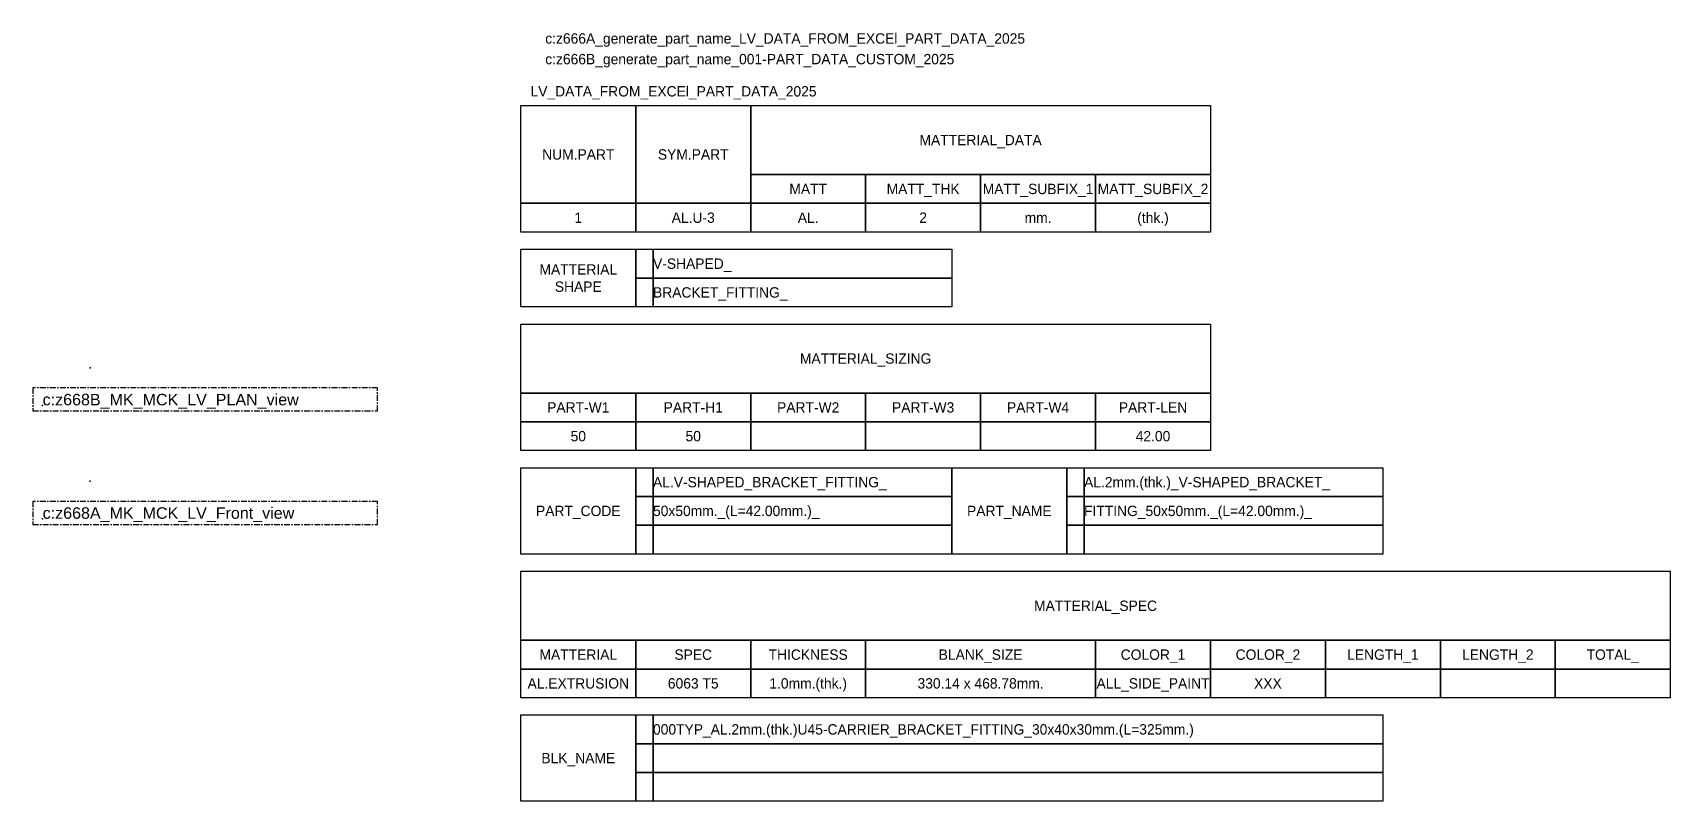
# Model space of a CAD drawing. Header units: millimetres. Extents: x -244126 to 368105, y -173968 to 259060.
# Drawn here: x 272398 to 279521, y 141658 to 145000 of the extents above; entities that cross this region are included whole.
import ezdxf
from ezdxf.enums import TextEntityAlignment as Align
from ezdxf.lldxf.tags import DXFTag

# ---------------------------------------------------------------- set-up
doc = ezdxf.new("R2010")
doc.units = ezdxf.units.MM
doc.header["$MEASUREMENT"] = 0
doc.linetypes.add('005_GG_TA_LINE', pattern=[13.75, 5, -1.25, 1.25, -1.25, 5])
doc.linetypes.add('TA_GL_000.00010', pattern=[0.000275, 0.0001, -2.5e-05, 2.5e-05, -2.5e-05, 0.0001])
doc.layers.add('001 - ASCESSORIES', color=1, linetype='Continuous')
doc.layers.add('002 - STRUCTURAL STEEL', color=4, linetype='Continuous')
doc.styles.get("Standard").update_dxf_attribs({"font": 'arial.ttf'})
doc.styles.add('TA', font='Cordia New.ttf', dxfattribs={"height": 4.5})
tags = doc.linetypes.add('000-ADD-ATT', pattern='A,0.5,-0.3,["ADD-ATT",Standard,S=0.1,R=0,X=-0.2,Y=-0.05],-0.5', length=1.3).pattern_tags.tags
tags[6] = DXFTag(74, 10)

# ---------------------------------------------------------------- blocks, each defined once
blk = doc.blocks.new('*U3044')
at = {"layer": '002 - STRUCTURAL STEEL', "color": 0, "linetype": 'ByBlock'}
blk.add_lwpolyline([(0, 17), (20, 17), (20, 0), (0, 0)], close=True, dxfattribs=at)
blk = doc.blocks.new('*U4914')
at = {"layer": '002 - STRUCTURAL STEEL', "color": 0, "linetype": 'ByBlock'}
blk.add_lwpolyline([(0, 5), (20, 5), (20, 0), (0, 0)], close=True, dxfattribs=at)
blk = doc.blocks.new('*U72')
at = {"layer": '002 - STRUCTURAL STEEL', "color": 0, "linetype": 'ByBlock'}
blk.add_lwpolyline([(0, 12), (80, 12), (80, 0), (0, 0)], close=True, dxfattribs=at)
blk = doc.blocks.new('*U70')
at = {"layer": '002 - STRUCTURAL STEEL', "color": 0, "linetype": 'ByBlock'}
blk.add_lwpolyline([(0, 10), (20, 10), (20, 0), (0, 0)], close=True, dxfattribs=at)
blk = doc.blocks.new('*U71')
at = {"layer": '002 - STRUCTURAL STEEL', "color": 0, "linetype": 'ByBlock'}
blk.add_lwpolyline([(0, 12), (120, 12), (120, 0), (0, 0)], close=True, dxfattribs=at)
blk = doc.blocks.new('*U73')
at = {"layer": '002 - STRUCTURAL STEEL', "color": 0, "linetype": 'ByBlock'}
blk.add_lwpolyline([(0, 15), (20, 15), (20, 0), (0, 0)], close=True, dxfattribs=at)
blk = doc.blocks.new('*U68')
at = {"layer": '002 - STRUCTURAL STEEL', "color": 0, "linetype": 'ByBlock'}
blk.add_lwpolyline([(0, 5), (52, 5), (52, 0), (0, 0)], close=True, dxfattribs=at)
blk = doc.blocks.new('*U69')
at = {"layer": '002 - STRUCTURAL STEEL', "color": 0, "linetype": 'ByBlock'}
blk.add_lwpolyline([(0, 5), (3, 5), (3, 0), (0, 0)], close=True, dxfattribs=at)
blk = doc.blocks.new('*U74')
at = {"layer": '002 - STRUCTURAL STEEL', "color": 0, "linetype": 'ByBlock'}
blk.add_lwpolyline([(0, 5), (127, 5), (127, 0), (0, 0)], close=True, dxfattribs=at)
blk = doc.blocks.new('*U175')
at = {"layer": '002 - STRUCTURAL STEEL', "color": 0, "linetype": 'ByBlock'}
blk.add_lwpolyline([(0, 12), (200, 12), (200, 0), (0, 0)], close=True, dxfattribs=at)
blk = doc.blocks.new('*U4913')
at = {"layer": '002 - STRUCTURAL STEEL', "color": 0, "linetype": 'ByBlock'}
blk.add_lwpolyline([(0, 5), (40, 5), (40, 0), (0, 0)], close=True, dxfattribs=at)
blk = doc.blocks.new('LV_DATA_FROM_EXCEl_PART_DATA_2025')
at = {"color": 0}
for name, p in [('*U3044', (0, -17)), ('*U3044', (20, -17)), ('*U72', (40, -12)), ('*U4914', (40, -17)), ('*U4914', (60, -17)), ('*U4914', (80, -17)), ('*U4914', (100, -17)), ('*U4914', (0, -22)), ('*U4914', (20, -22)), ('*U4914', (40, -22)), ('*U4914', (60, -22)), ('*U4914', (80, -22)), ('*U4914', (100, -22)), ('*U70', (0, -35)), ('*U69', (20, -30)), ('*U68', (23, -30)), ('*U69', (20, -35)), ('*U68', (23, -35)), ('*U71', (0, -50)), ('*U4914', (0, -55)), ('*U4914', (20, -55)), ('*U4914', (40, -55)), ('*U4914', (60, -55)), ('*U4914', (80, -55)), ('*U4914', (100, -55)), ('*U4914', (0, -60)), ('*U4914', (20, -60)), ('*U4914', (40, -60)), ('*U4914', (60, -60)), ('*U4914', (80, -60)), ('*U4914', (100, -60)), ('*U73', (0, -78)), ('*U69', (20, -68)), ('*U68', (23, -68)), ('*U73', (75, -78)), ('*U69', (95, -68)), ('*U68', (98, -68)), ('*U69', (20, -73)), ('*U68', (23, -73)), ('*U69', (95, -73)), ('*U68', (98, -73)), ('*U69', (20, -78)), ('*U68', (23, -78)), ('*U69', (95, -78)), ('*U68', (98, -78)), ('*U175', (0, -93)), ('*U4914', (0, -98)), ('*U4914', (20, -98)), ('*U4914', (40, -98)), ('*U4913', (60, -98)), ('*U4914', (100, -98)), ('*U4914', (120, -98)), ('*U4914', (140, -98)), ('*U4914', (160, -98)), ('*U4914', (180, -98)), ('*U4914', (0, -103)), ('*U4914', (20, -103)), ('*U4914', (40, -103)), ('*U4913', (60, -103)), ('*U4914', (100, -103)), ('*U4914', (120, -103)), ('*U4914', (140, -103)), ('*U4914', (160, -103)), ('*U4914', (180, -103)), ('*U73', (0, -121)), ('*U69', (20, -111)), ('*U74', (23, -111)), ('*U69', (20, -116)), ('*U74', (23, -116)), ('*U69', (20, -121)), ('*U74', (23, -121))]:
    blk.add_blockref(name, p, dxfattribs=at)
at = {"color": 0, "style": 'TA'}
for s, p in [('MATTERIAL_DATA', (80, -6)), ('NUM.PART', (10, -8.5)), ('SYM.PART', (30, -8.5)), ('MATT', (50, -14.5)), ('MATT_THK', (70, -14.5)), ('MATT_SUBFIX_1', (90, -14.5)), ('MATT_SUBFIX_2', (110, -14.5)), ('MATTERIAL', (10, -28.5)), ('SHAPE', (10, -31.5)), ('MATTERIAL_SIZING', (60, -44)), ('PART-W1', (10, -52.5)), ('PART-H1', (30, -52.5)), ('PART-W2', (50, -52.5)), ('PART-W3', (70, -52.5)), ('PART-W4', (90, -52.5)), ('PART-LEN', (110, -52.5)), ('PART_CODE', (10, -70.5)), ('PART_NAME', (85, -70.5)), ('MATTERIAL_SPEC', (100, -87)), ('MATTERIAL', (10, -95.5)), ('SPEC', (30, -95.5)), ('THICKNESS', (50, -95.5)), ('BLANK_SIZE', (80, -95.5)), ('COLOR_1', (110, -95.5)), ('COLOR_2', (130, -95.5)), ('LENGTH_1', (150, -95.5)), ('LENGTH_2', (170, -95.5)), ('TOTAL_', (190, -95.5)), ('BLK_NAME', (10, -113.5))]:
    blk.add_text(s, height=1.8, dxfattribs=at).set_placement(p, align=Align.MIDDLE_CENTER)
at = {"color": 3, "char_height": 1.8, "attachment_point": 1, "style": 'TA'}
for s, insert, width in [('c:z666A_generate_part_name_LV_DATA_FROM_EXCEl_PART_DATA_2025', (4.25, 12.57), 88.6913), ('c:z666B_generate_part_name_001-PART_DATA_CUSTOM_2025', (4.25, 8.98), 76.3713), ('LV_DATA_FROM_EXCEl_PART_DATA_2025', (1.69, 3.38), 51.7354)]:
    blk.add_mtext(s, dxfattribs=dict(at, insert=insert, width=width))
at = {"color": 0, "style": 'TA'}
for tag, p in [('NUM.PART_VALUE', (10, -19.5)), ('NO.CODE', (30, -19.5)), ('MATT_VALUE', (50, -19.5)), ('MATT_THK_VALUE', (70, -19.5)), ('MATT_SUBFIX_1_VALUE', (90, -19.5)), ('MATT_SUBFIX_2_VALUE', (110, -19.5)), ('PART-W1_VALUE', (10, -57.5)), ('PART-H1_VALUE', (30, -57.5)), ('PART-W2_VALUE', (50, -57.5)), ('PART-W3_VALUE', (70, -57.5)), ('PART-W4_VALUE', (90, -57.5)), ('PART-LEN_VALUE', (110, -57.5))]:
    blk.add_attdef(tag, text='', height=1.8, dxfattribs=at).set_placement(p, align=Align.MIDDLE_CENTER)
for tag, p in [('MATTERIAL_SHPAE_VALUE_1', (23, -27.5)), ('MATTERIAL_SHPAE_VALUE_2', (23, -32.5)), ('CODE_VALUE_1', (23, -65.5)), ('PART_NAME_VALUE_1', (98, -65.5)), ('CODE_VALUE_2', (23, -70.5)), ('PART_NAME_VALUE_2', (98, -70.5)), ('PART_NAME_VALUE_3', (98, -75.5)), ('BLK_NAME_VAL_VALUE', (23, -108.5))]:
    blk.add_attdef(tag, text='', height=1.8, dxfattribs=at).set_placement(p, align=Align.MIDDLE_LEFT)
at = {"style": 'TA'}
for tag, p in [('MATTERIAL_VALUE_1', (10, -100.5)), ('SPEC_VALUE', (30, -100.5)), ('THICKNESS_VALUE', (50, -100.5)), ('BLANK_SIZE_VALUE', (80, -100.5)), ('COATING_VALUE_1', (110, -100.5)), ('COATING_VALUE_2', (130, -100.5)), ('LENGTH_VALUE', (150, -100.5)), ('LENGTH_VALUE_2', (170, -100.5)), ('TOTAL__VALUE', (190, -100.5))]:
    blk.add_attdef(tag, text='', height=1.8, dxfattribs=at).set_placement(p, align=Align.MIDDLE_CENTER)
blk = doc.blocks.new('*U4741')
at = {"color": 0, "linetype": '005_GG_TA_LINE'}
blk.add_lwpolyline([(0, 0), (300, 0), (300, 20), (0, 20)], close=True, dxfattribs=at)
for p in [(50, 37.5), (8.6, 4.9)]:
    blk.add_point(p, dxfattribs=at)
blk.add_attdef('NAMEBLK', (8.6, 4.9), '', height=10, dxfattribs=at)
blk = doc.blocks.new('*U4740')
at = {"color": 0, "linetype": '005_GG_TA_LINE'}
blk.add_lwpolyline([(0, 0), (300, 0), (300, 20), (0, 20)], close=True, dxfattribs=at)
for p in [(50, 37.5), (8.6, 4.9)]:
    blk.add_point(p, dxfattribs=at)
blk.add_attdef('NAMEBLK', (8.6, 4.9), '', height=10, dxfattribs=at)
blk = doc.blocks.new('000 - MOCKUP_HELP')
at = {"color": 8, "linetype": 'TA_GL_000.00010'}
ref = blk.add_blockref('LV_DATA_FROM_EXCEl_PART_DATA_2025', (-9160.311, 15611.742), dxfattribs=dict(at, xscale=25, yscale=25, zscale=25))
ref.add_attrib('NUM.PART_VALUE', '1', dxfattribs={"color": 0, "height": 45, "style": 'TA'}).set_placement((-8910.311, 15124.242), align=Align.MIDDLE_CENTER)
ref.add_attrib('NO.CODE', 'AL.U-3', dxfattribs={"color": 0, "height": 45, "style": 'TA'}).set_placement((-8410.311, 15124.242), align=Align.MIDDLE_CENTER)
ref.add_attrib('MATT_VALUE', 'AL.', dxfattribs={"color": 0, "height": 45, "style": 'TA'}).set_placement((-7910.311, 15124.242), align=Align.MIDDLE_CENTER)
ref.add_attrib('MATT_THK_VALUE', '2', dxfattribs={"color": 0, "height": 45, "style": 'TA'}).set_placement((-7410.311, 15124.242), align=Align.MIDDLE_CENTER)
ref.add_attrib('MATT_SUBFIX_1_VALUE', 'mm.', dxfattribs={"color": 0, "height": 45, "style": 'TA'}).set_placement((-6910.311, 15124.242), align=Align.MIDDLE_CENTER)
ref.add_attrib('MATT_SUBFIX_2_VALUE', '(thk.)', dxfattribs={"color": 0, "height": 45, "style": 'TA'}).set_placement((-6410.311, 15124.242), align=Align.MIDDLE_CENTER)
ref.add_attrib('MATTERIAL_SHPAE_VALUE_1', 'V-SHAPED_', dxfattribs={"color": 0, "height": 45, "style": 'TA'}).set_placement((-8585.311, 14924.242), align=Align.MIDDLE_LEFT)
ref.add_attrib('MATTERIAL_SHPAE_VALUE_2', 'BRACKET_FITTING_', dxfattribs={"color": 0, "height": 45, "style": 'TA'}).set_placement((-8585.311, 14799.242), align=Align.MIDDLE_LEFT)
ref.add_attrib('PART-W1_VALUE', '50', dxfattribs={"color": 0, "height": 45, "style": 'TA'}).set_placement((-8910.311, 14174.242), align=Align.MIDDLE_CENTER)
ref.add_attrib('PART-H1_VALUE', '50', dxfattribs={"color": 0, "height": 45, "style": 'TA'}).set_placement((-8410.311, 14174.242), align=Align.MIDDLE_CENTER)
ref.add_attrib('PART-LEN_VALUE', '42.00', dxfattribs={"color": 0, "height": 45, "style": 'TA'}).set_placement((-6410.311, 14174.242), align=Align.MIDDLE_CENTER)
ref.add_attrib('CODE_VALUE_1', 'AL.V-SHAPED_BRACKET_FITTING_', dxfattribs={"color": 0, "height": 45, "style": 'TA'}).set_placement((-8585.311, 13974.242), align=Align.MIDDLE_LEFT)
ref.add_attrib('CODE_VALUE_2', '50x50mm._(L=42.00mm.)_', dxfattribs={"color": 0, "height": 45, "style": 'TA'}).set_placement((-8585.311, 13849.242), align=Align.MIDDLE_LEFT)
ref.add_attrib('PART_NAME_VALUE_1', 'AL.2mm.(thk.)_V-SHAPED_BRACKET_', dxfattribs={"color": 0, "height": 45, "style": 'TA'}).set_placement((-6710.311, 13974.242), align=Align.MIDDLE_LEFT)
ref.add_attrib('PART_NAME_VALUE_2', 'FITTING_50x50mm._(L=42.00mm.)_', dxfattribs={"color": 0, "height": 45, "style": 'TA'}).set_placement((-6710.311, 13849.242), align=Align.MIDDLE_LEFT)
ref.add_attrib('MATTERIAL_VALUE_1', 'AL.EXTRUSION', dxfattribs={"height": 45, "style": 'TA'}).set_placement((-8910.311, 13099.242), align=Align.MIDDLE_CENTER)
ref.add_attrib('SPEC_VALUE', '6063 T5', dxfattribs={"height": 45, "style": 'TA'}).set_placement((-8410.311, 13099.242), align=Align.MIDDLE_CENTER)
ref.add_attrib('THICKNESS_VALUE', '1.0mm.(thk.)', dxfattribs={"height": 45, "style": 'TA'}).set_placement((-7910.311, 13099.242), align=Align.MIDDLE_CENTER)
ref.add_attrib('BLANK_SIZE_VALUE', '330.14 x 468.78mm.', dxfattribs={"height": 45, "style": 'TA'}).set_placement((-7160.311, 13099.242), align=Align.MIDDLE_CENTER)
ref.add_attrib('COATING_VALUE_1', 'ALL_SIDE_PAINT', dxfattribs={"height": 45, "style": 'TA'}).set_placement((-6410.311, 13099.242), align=Align.MIDDLE_CENTER)
ref.add_attrib('COATING_VALUE_2', 'XXX', dxfattribs={"height": 45, "style": 'TA'}).set_placement((-5910.311, 13099.242), align=Align.MIDDLE_CENTER)
ref.add_attrib('BLK_NAME_VAL_VALUE', '000TYP_AL.2mm.(thk.)U45-CARRIER_BRACKET_FITTING_30x40x30mm.(L=325mm.)', dxfattribs={"color": 0, "height": 45, "style": 'TA'}).set_placement((-8585.311, 12899.242), align=Align.MIDDLE_LEFT)
at = {"layer": '001 - ASCESSORIES', "color": 3, "linetype": '005_GG_TA_LINE', "xscale": 5, "yscale": 5, "zscale": 5}
for name, p, values in [('*U4740', (-11283.435, 14283.657), {'NAMEBLK': 'c:z668B_MK_MCK_LV_PLAN_view'}), ('*U4741', (-11283.435, 13790.401), {'NAMEBLK': 'c:z668A_MK_MCK_LV_Front_view'})]:
    blk.add_blockref(name, p, dxfattribs=at).add_auto_attribs(values)

msp = doc.modelspace()

# ---------------------------------------------------------------- block references
at = {"color": 3, "linetype": '000-ADD-ATT'}
msp.add_blockref('000 - MOCKUP_HELP', (283681.74076, 129071.3719), dxfattribs=at)

doc.saveas('drawing.dxf')
